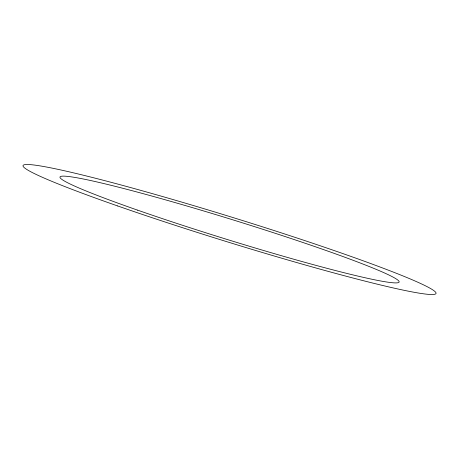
<?xml version="1.0" encoding="UTF-8"?>
<svg xmlns="http://www.w3.org/2000/svg" width="459" height="459" viewBox="0 0 459 459"><rect width="100%" height="100%" fill="white"/><g stroke="black" fill="none" stroke-linecap="round" stroke-linejoin="round"><path stroke-width="0.69" d="M117.659 205.953A216.183 12.445 17.2 0 0 435.809 293.766A216.183 12.445 17.2 0 0 135.032 188.781A216.183 12.445 17.2 0 0 117.659 205.953M137.637 210.159A177.57 10.224 17.2 0 0 398.957 282.285A177.57 10.224 17.2 0 0 151.906 196.056A177.57 10.224 17.2 0 0 137.637 210.159"/></g></svg>
